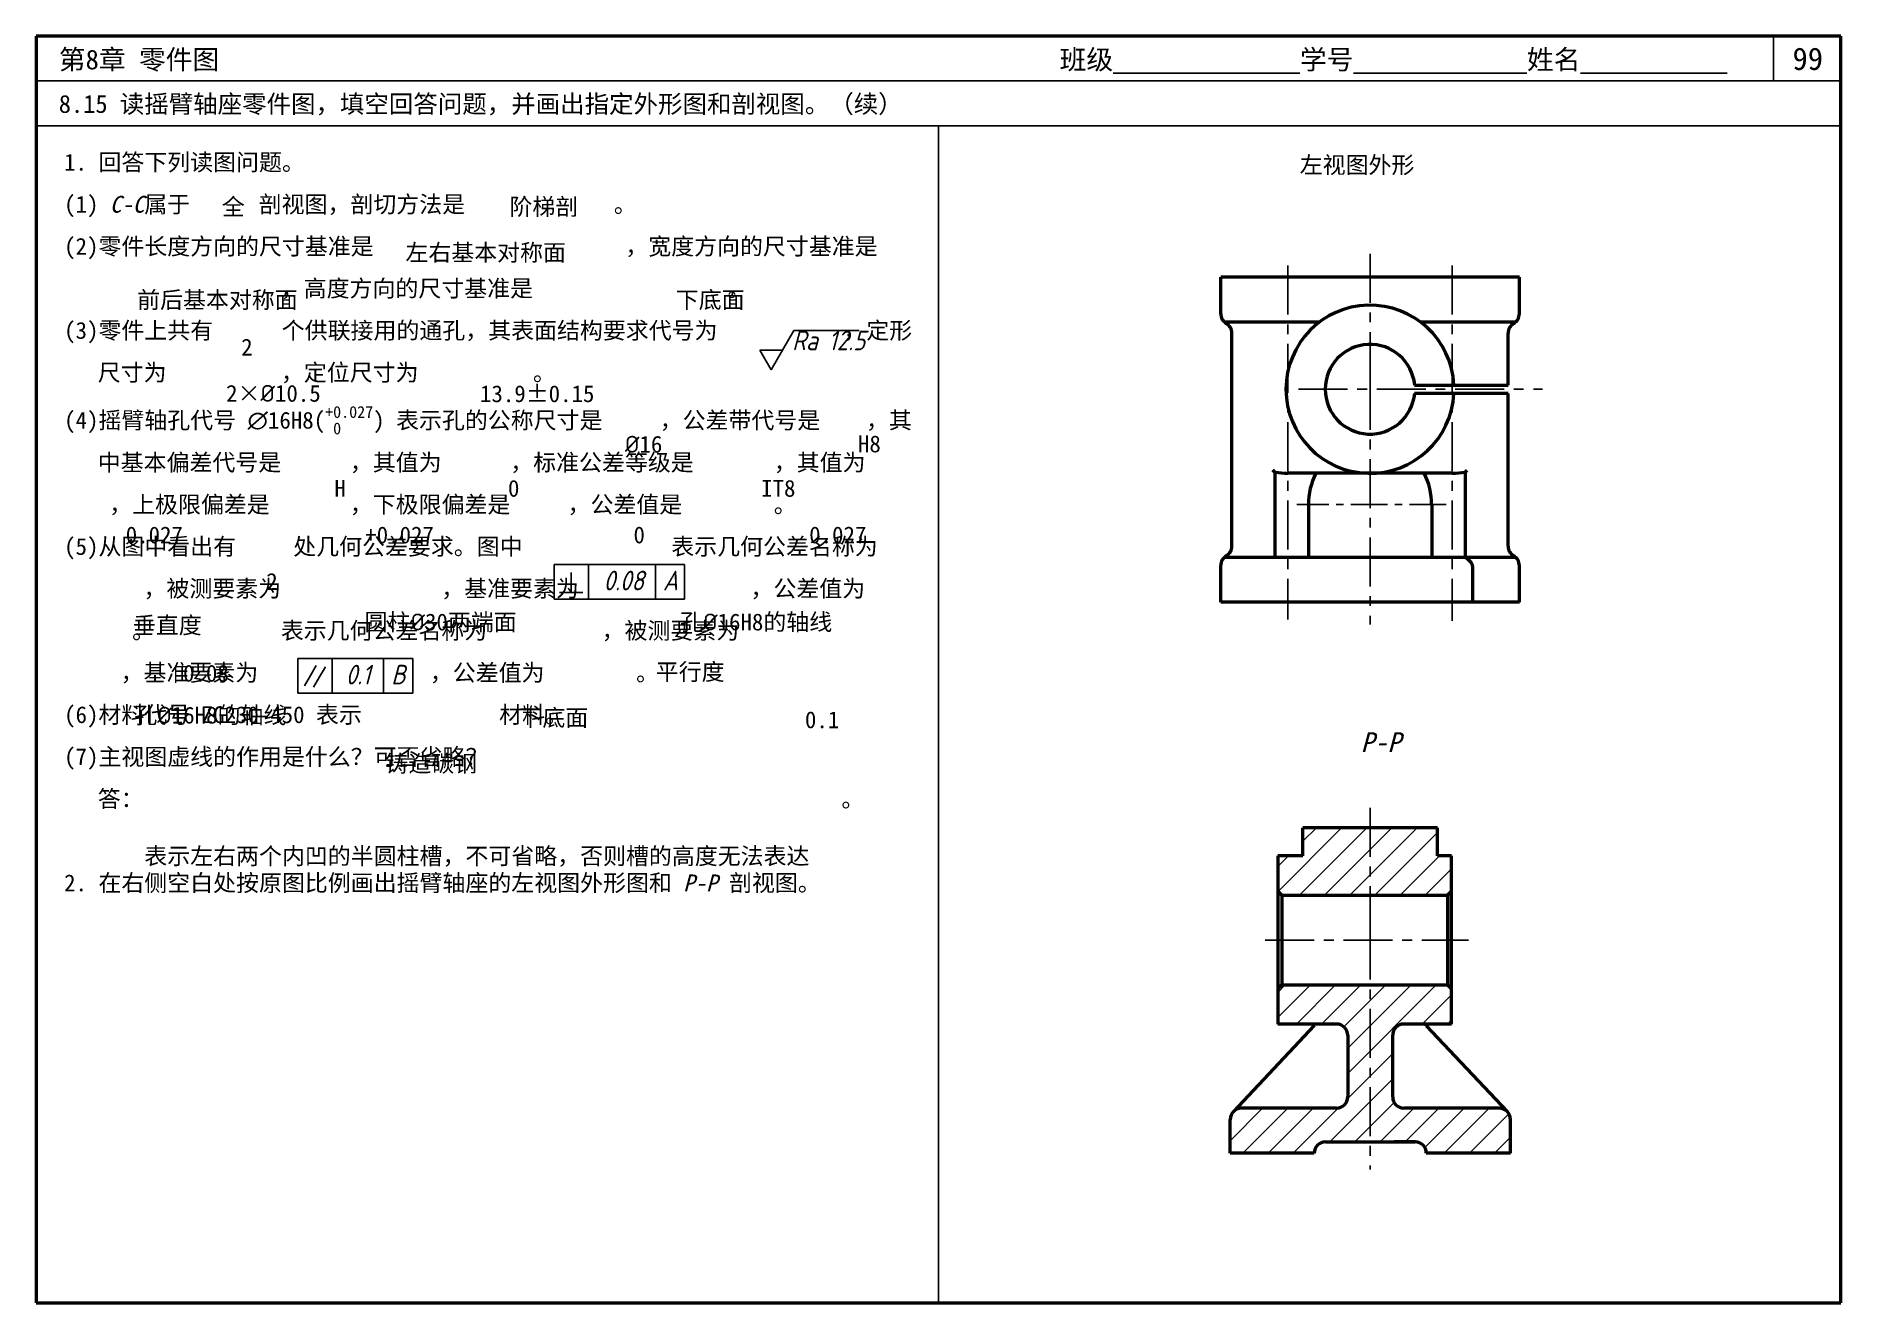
# Model space of a CAD drawing. Header units: millimetres. Extents: x 0 to 322, y 0 to 226.
import ezdxf

# ---------------------------------------------------------------- set-up
doc = ezdxf.new("R2010")
doc.units = ezdxf.units.MM
doc.header["$LTSCALE"] = 0.275
doc.linetypes.add('CENTER', pattern=[50.8, 31.75, -6.35, 6.35, -6.35])
doc.layers.add('答案', color=1, linetype='Continuous')
doc.layers.add('细实线层', color=7, linetype='Continuous')
doc.styles.get("Standard").update_dxf_attribs({"font": 'gbeitc.shx', "height": 3.5, "bigfont": 'gbcbig.shx'})
doc.styles.add('宋体', font='SimSun.ttf', dxfattribs={"height": 3})

msp = doc.modelspace()

# ---------------------------------------------------------------- hatches: boundary and pattern name
at = {"layer": '答案'}
h = msp.add_hatch(dxfattribs=at)
h.set_pattern_fill('ANSI31', color=256, style=0)
h.paths.add_polyline_path([(237.99, 84.74), (226.03, 84.74), (226.03, 79.74), (221.53, 79.74), (221.53, 73.44), (222.23, 72.74), (237.99, 72.74)])
h.paths.add_polyline_path([(252.53, 79.74), (250.03, 79.74), (250.03, 84.74), (237.99, 84.74), (237.99, 72.74), (251.83, 72.74), (252.53, 73.44)])
h.paths.add_polyline_path([(237.99, 56.74), (222.23, 56.74), (221.53, 56.04), (221.53, 49.74), (232.03, 49.74, -0.414214), (234.03, 47.74), (234.03, 36.74, -0.414214), (232.03, 34.74), (215.03, 34.74, 0.414214), (213.03, 32.74), (213.03, 26.74), (228.03, 26.74, -0.414214), (230.03, 28.74), (237.99, 28.74)])
h.paths.add_polyline_path([(252.53, 56.04), (251.83, 56.74), (237.99, 56.74), (237.99, 28.74), (246.03, 28.74, -0.414214), (248.03, 26.74), (263.03, 26.74), (263.03, 32.74, 0.414214), (261.03, 34.74), (244.03, 34.74, -0.414214), (242.03, 36.74), (242.03, 47.74, -0.414214), (244.03, 49.74), (252.53, 49.74)])

# ---------------------------------------------------------------- linework, layer by layer
at = {"lineweight": 50}
for p, q in [((322, 226), (0, 226)), ((0, 226), (0, 0)), ((322, 0), (322, 226)), ((0, 0), (322, 0))]:
    msp.add_line(p, q, dxfattribs=at)
for p, q in [((310, 218), (310, 226)), ((322, 218), (0, 218)), ((322, 210), (0, 210)), ((161, 210), (161, 0))]:
    msp.add_line(p, q)
at = {"layer": '答案', "linetype": 'CENTER'}
for p, q in [((237.99, 187.16), (237.99, 164.5)), ((223.35, 185.05), (223.35, 121.93)), ((252.63, 185.05), (252.63, 121.68)), ((237.99, 164.5), (237.99, 121)), ((225.23, 163), (268.78, 163)), ((237.99, 88.31), (237.99, 66.41)), ((219.29, 64.74), (255.58, 64.74)), ((237.99, 66.41), (237.99, 23.77))]:
    msp.add_line(p, q, dxfattribs=at)
at = {"layer": '答案', "lineweight": 50, "extrusion": (0, 1, 0)}
for p, q in [((264.63, 183), (211.35, 183)), ((211.35, 176.47), (211.35, 183)), ((264.63, 176.47), (264.63, 183)), ((211.98, 175), (228.99, 175)), ((246.99, 175), (263.99, 175)), ((213.35, 135), (213.35, 173)), ((262.63, 163.75), (262.63, 173)), ((245.95, 163.75), (262.63, 163.75)), ((262.63, 162.25), (245.95, 162.25)), ((262.63, 135), (262.63, 162.25)), ((263.99, 133), (211.98, 133)), ((211.35, 125), (211.35, 131.54)), ((256.35, 125), (256.35, 131)), ((264.63, 125), (264.63, 131.54)), ((213.35, 125), (211.35, 125)), ((264.63, 125), (213.35, 125)), ((226.03, 79.74), (226.03, 84.74)), ((250.03, 84.74), (226.03, 84.74)), ((250.03, 79.74), (250.03, 84.74)), ((221.53, 79.74), (221.53, 64.88)), ((226.03, 79.74), (221.53, 79.74)), ((252.53, 79.74), (250.03, 79.74)), ((252.53, 64.88), (252.53, 79.74)), ((222.23, 72.74), (222.23, 56.74)), ((251.83, 72.74), (251.83, 56.74)), ((221.53, 64.88), (221.53, 49.74)), ((252.53, 49.74), (252.53, 64.88)), ((232.03, 49.74), (221.53, 49.74)), ((228.03, 49.48), (228.03, 49.74)), ((252.53, 49.74), (244.03, 49.74)), ((248.03, 49.4), (248.03, 49.74)), ((234.03, 47.74), (234.03, 36.74)), ((242.03, 36.74), (242.03, 47.74)), ((213.03, 26.74), (213.03, 32.74)), ((232.03, 34.74), (215.03, 34.74)), ((261.03, 34.74), (244.03, 34.74)), ((263.03, 26.74), (263.03, 32.74)), ((228.03, 26.74), (213.03, 26.74)), ((230.03, 28.74), (246.03, 28.74)), ((263.03, 26.74), (248.03, 26.74))]:
    msp.add_line(p, q, dxfattribs=at)
at = {"layer": '答案'}
for p, q in [((131.12, 166.45), (135.17, 173.45)), ((135.17, 173.45), (146.82, 173.45)), ((129.1, 169.95), (131.12, 166.45)), ((129.1, 169.95), (133.15, 169.95))]:
    msp.add_line(p, q, dxfattribs=at)
at = {"layer": '答案', "lineweight": 50}
for p, q in [((220.99, 148.23), (220.63, 148.59)), ((220.99, 148.23), (220.99, 133)), ((254.99, 148.23), (255.34, 148.59)), ((254.99, 148.23), (254.99, 133)), ((252.63, 148), (223.35, 148)), ((226.99, 142.43), (226.99, 133)), ((248.99, 142.43), (248.99, 133)), ((222.23, 72.74), (221.53, 73.44)), ((222.23, 72.74), (251.83, 72.74)), ((251.83, 72.74), (252.53, 73.44)), ((222.23, 56.74), (221.53, 56.04)), ((222.23, 56.74), (251.83, 56.74)), ((251.83, 56.74), (252.53, 56.04)), ((228.03, 49.48), (213.57, 34.11)), ((248.03, 49.4), (262.48, 34.12)), ((246.03, 28.74), (242.27, 28.74))]:
    msp.add_line(p, q, dxfattribs=at)
at = {"layer": '答案', "linetype": 'CENTER', "ltscale": 0.75}
msp.add_line((251.59, 142.43), (224.91, 142.43), dxfattribs=at)
at = {"layer": '答案', "lineweight": 50}
for centre, radius, start, end in [((237.99, 163), 15, 2.866, 357.134), ((213.35, 176.47), 2, 180, 240), ((211.35, 173), 2, 0, 60), ((264.63, 173), 2, 120, 180), ((262.63, 176.47), 2, 300, 0), ((237.99, 163), 8, 5.3794, 354.6206), ((223.35, 160.23), 12.23, 258.8784, 270), ((252.63, 160.23), 12.23, 270, 281.1216), ((213.35, 131.54), 2, 120, 180), ((211.35, 135), 2, 300, 0), ((254.35, 131), 2, 0, 90), ((264.63, 135), 2, 180, 240), ((262.63, 131.54), 2, 0, 60), ((232.03, 47.74), 2, 0, 90), ((244.03, 47.74), 2, 90, 180), ((232.03, 36.74), 2, 270, 0), ((244.03, 36.74), 2, 180, 270), ((215.03, 32.74), 2, 90, 180), ((261.03, 32.74), 2, 0, 90), ((230.03, 26.74), 2, 90, 180), ((246.03, 26.74), 2, 0, 90)]:
    msp.add_arc(centre, radius, start, end, dxfattribs=at)
for start_param, end_param in [(7.356995, 7.853982), (4.712389, 5.209375)]:
    msp.add_ellipse((237.99, 142.43), major_axis=(0, 11.69), ratio=0.940605, start_param=start_param, end_param=end_param, dxfattribs=at)
at = {"layer": '细实线层'}
for p, q in [((92.41, 125.56), (92.41, 131.76)), ((92.41, 131.76), (115.68, 131.76)), ((95.46, 126.73), (95.46, 130.31)), ((98.54, 125.56), (98.54, 131.76)), ((110.49, 131.76), (110.49, 125.56)), ((115.68, 131.76), (115.68, 125.56)), ((93.37, 126.73), (95.46, 126.73)), ((95.46, 126.73), (97.55, 126.73)), ((115.68, 125.56), (92.41, 125.56)), ((46.71, 108.78), (46.71, 114.97)), ((46.71, 114.97), (67.21, 114.97)), ((48.93, 111.91), (49.97, 113.72)), ((50.56, 111.67), (51.61, 113.48)), ((52.84, 108.78), (52.84, 114.97)), ((62.01, 114.97), (62.01, 108.78)), ((62.01, 114.97), (62.01, 108.78)), ((67.21, 114.97), (67.21, 108.78)), ((47.88, 110.1), (48.93, 111.91)), ((49.52, 109.85), (50.56, 111.67)), ((67.21, 108.78), (46.71, 108.78))]:
    msp.add_line(p, q, dxfattribs=at)

# ---------------------------------------------------------------- texts
at = {"style": '宋体'}
for s, height, p in [('第8章 零件图', 3.5, (4.05, 220.07)), ('班级%%U              %%U学号%%U             %%U姓名%%U           ', 3.5, (182.61, 220.07)), ('99', 4, (313.37, 219.96)), ('8.15 读摇臂轴座零件图，填空回答问题，并画出指定外形图和剖视图。（续）', 3.2, (4.05, 212.3)), ('左视图外形', 3, (225.45, 201.52))]:
    msp.add_text(s, height=height, dxfattribs=at).set_placement(p)
at = {"style": '宋体', "oblique": 15}
msp.add_text('P-P', height=3.5, dxfattribs=at).set_placement((236.35, 98.31))
at = {"layer": '答案', "style": '宋体'}
for s, p in [('全', (33.13, 194.07)), ('阶梯剖', (84.45, 194.07)), ('左右基本对称面', (65.89, 185.89)), ('前后基本对称面', (18.03, 177.45)), ('下底面', (114.13, 177.45)), ('2', (36.59, 169.01)), ('13.9%%P0.15', (79.2, 160.7)), ('H8', (146.63, 151.75)), ('H', (53.22, 143.82)), ('0', (84.19, 143.82)), ('IT8', (129.36, 143.82)), ('0.027', (15.99, 135.51)), ('+0.027', (58.73, 135.51)), ('0', (106.58, 135.51)), ('0.027', (137.93, 135.51)), ('2', (41.07, 127.2)), ('垂直度', (17.27, 119.4)), ('0.08', (26.22, 110.84)), ('平行度', (110.55, 111.09)), ('下底面', (86.24, 102.91)), ('0.1', (137.17, 102.53)), ('铸造碳钢', (62.31, 94.73)), ('表示左右两个内凹的半圆柱槽，不可省略，否则槽的高度无法表达', (19.31, 78.23))]:
    msp.add_text(s, height=3, dxfattribs=at).set_placement(p)
at = {"layer": '答案'}
msp.add_text('Ra 12.5', height=3.5, dxfattribs=at).set_placement((134.88, 169.95))
at = {"layer": '答案', "char_height": 3, "attachment_point": 1, "style": '宋体'}
for s, width, insert in [('2×{\\fISOCPEUR|b0|i0|c0|p34;%%C}10.5', 20.3459, (33.9, 163.77)), ('{\\fISOCPEUR|b0|i0|c0|p34;%%C}16', 9.7275, (105.05, 154.69)), ('圆柱{\\fISOCPEUR|b0|i0|c0|p34;%%C}30两端面', 41.2061, (58.6, 122.98)), ('孔{\\fISOCPEUR|b0|i0|c0|p34;%%C}16H8的轴线', 41.2061, (114.9, 122.98)), ('孔{\\fISOCPEUR|b0|i0|c0|p34;%%C}16H8的轴线', 41.2061, (17.52, 106.36))]:
    msp.add_mtext_dynamic_manual_height_columns(s, width=width, gutter_width=15, heights=[0], dxfattribs=dict(at, insert=insert))
at = {"layer": '细实线层'}
for s, p in [('0.08', (101.23, 127.12)), ('A', (111.83, 127.12)), ('0.1', (55.23, 110.34)), ('B', (63.35, 110.34))]:
    msp.add_text(s, height=3.5, dxfattribs=at).set_placement(p)
at = {"layer": '细实线层', "insert": (5, 205), "char_height": 3, "width": 151, "attachment_point": 1, "line_spacing_factor": 1.5, "style": '宋体'}
msp.add_mtext('\\A1;1. 回答下列读图问题。\\P\\pi-6,l6;(1) {\\fSimSun|b0|i1|c134|p2;C-C}属于{\\L      }剖视图，剖切方法是{\\L             }。\\P(2)零件长度方向的尺寸基准是{\\L                      }，宽度方向的尺寸基准是{\\L                    }，高度方向的尺寸基准是{\\L                 }。\\P(3)零件上共有{\\L      }个供联接用的通孔，其表面结构要求代号为{\\L           }，定形尺寸为{\\L          }，定位尺寸为{\\L          }。\\P(4)摇臂轴孔代号 {\\fISOCPEUR|b0|i0|c0|p34;∅}16H8({\\H0.7x;\\S+0.027^  0;}) 表示孔的公称尺寸是{\\L     }，公差带代号是{\\L    }，其中基本偏差代号是{\\L      }，其值为{\\L      }，标准公差等级是{\\L       }，其值为{\\L      }，上极限偏差是{\\L       }，下极限偏差是{\\L     }，公差值是{\\L        }。\\P(5)从图中看出有{\\L     }处几何公差要求。图中             表示几何公差名称为{\\L        }，被测要素为{\\L              }，基准要素为{\\L               }，公差值为{\\L        }。           表示几何公差名称为{\\L          }，被测要素为{\\L                  }，基准要素为{\\L               }，公差值为{\\L        }。\\P(6)材料代号 {\\A0;ZG230-450} 表示{\\L            }材料。\\P(7)主视图虚线的作用是什么？可否省略？\\P\\pi0;答：{\\L                                                             }。\\P\\pi-6;\\P2. 在右侧空白处按原图比例画出摇臂轴座的左视图外形图和 {\\fSimSun|b0|i1|c134|p2;P-P} 剖视图。', dxfattribs=at)

doc.saveas('drawing.dxf')
